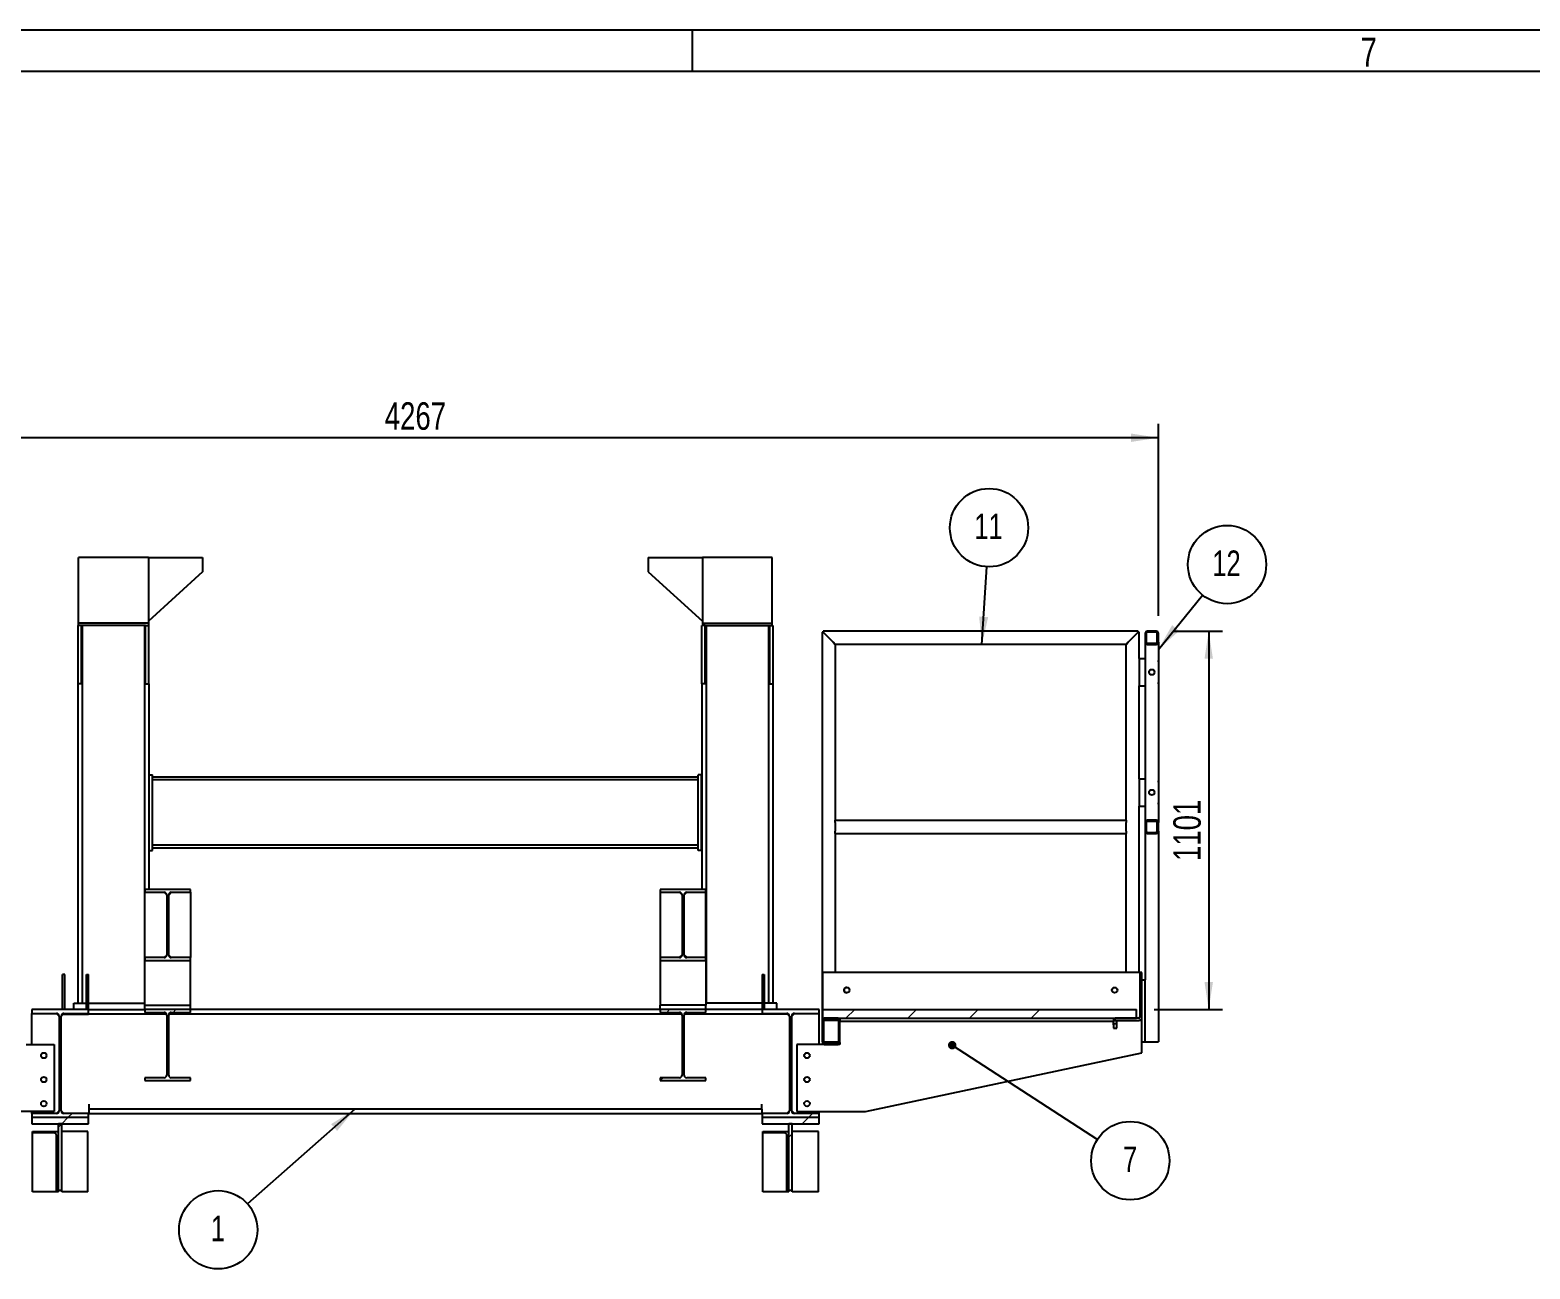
# Model space of a CAD drawing. Header units: millimetres. Extents: x 1293 to 41893, y 1011 to 26911.
# Drawn here: x 4184 to 9641, y 22406 to 26911 of the extents above; entities that cross this region are included whole.
import ezdxf

# ---------------------------------------------------------------- set-up
doc = ezdxf.new("R2010")
doc.units = ezdxf.units.MM
doc.header["$LTSCALE"] = 50
for name, color, linetype in [('CAPA_1', 7, 'Continuous'), ('CLIP_BAR', 5, 'Continuous'), ('PASILLOS', 2, 'Continuous')]:
    doc.layers.add(name, color=color, linetype=linetype)
doc.styles.add('SLDTEXTSTYLE0', font='TXT', dxfattribs={"width": 0.75})
doc.dimstyles.new('SLDDIMSTYLE3', dxfattribs={"dimtxt": 0.18, "dimasz": 30.769231, "dimexe": 0, "dimexo": 0.0625, "dimgap": 0, "dimtad": 0, "dimtih": 1, "dimtoh": 1, "dimdec": 0, "dimrnd": 1e-09, "dimzin": 0, "dimdsep": 46, "dimtxsty": 'Standard', "dimblk1": 'DOT', "dimblk2": 'DOT', "dimsah": 1, "dimcen": 0.09, "dimadec": 0, "dimazin": 0, "dimtfac": 30.769231, "dimtdec": 0, "dimtofl": 0, "dimtmove": 0, "dimatfit": 3, "dimldrblk": 'DOT', "dimfxl": 1, "dimfrac": 2, "dimtolj": 1, "dimtzin": 0, "dimarcsym": 0})
doc.dimstyles.new('SLDDIMSTYLE4', dxfattribs={"dimtxt": 0.18, "dimasz": 100, "dimexe": 0, "dimexo": 0.0625, "dimgap": 0, "dimtad": 0, "dimtih": 1, "dimtoh": 1, "dimdec": 0, "dimrnd": 1e-09, "dimzin": 0, "dimdsep": 46, "dimtxsty": 'Standard', "dimsah": 1, "dimcen": 0.09, "dimadec": 0, "dimazin": 0, "dimtfac": 100, "dimtdec": 0, "dimtofl": 0, "dimtmove": 0, "dimatfit": 3, "dimfxl": 1, "dimfrac": 2, "dimtolj": 1, "dimtzin": 0, "dimarcsym": 0})
doc.dimstyles.new('SLDDIMSTYLE5', dxfattribs={"dimtxt": 100, "dimasz": 100, "dimexe": 0, "dimexo": 0.0625, "dimgap": 25, "dimtad": 2, "dimdec": 0, "dimlfac": 0.8, "dimrnd": 1e-09, "dimzin": 12, "dimdsep": 46, "dimtxsty": 'SLDTEXTSTYLE0', "dimsah": 1, "dimcen": 0.09, "dimadec": 0, "dimazin": 3, "dimtfac": 1, "dimtdec": 0, "dimtofl": 0, "dimtmove": 0, "dimatfit": 3, "dimfxl": 1, "dimfrac": 2, "dimtolj": 1, "dimtzin": 12, "dimarcsym": 0})

# ---------------------------------------------------------------- blocks, each defined once
blk = doc.blocks.new('_D_18')
at = {"layer": 'CAPA_1', "transparency": 16777216}
for p, q in [((2955.6, 24780.5), (2955.6, 25478.2)), ((8289.2, 24780.5), (8289.2, 25478.2)), ((8289.2, 25428.2), (2955.6, 25428.2))]:
    blk.add_line(p, q, dxfattribs=at)
for points in [[(2955.6, 25428.2), (3055.6, 25412.9), (3055.6, 25443.6)], [(8289.2, 25428.2), (8189.2, 25443.6), (8189.2, 25412.9)]]:
    blk.add_solid(points, dxfattribs=at)
at = {"layer": 'CAPA_1', "transparency": 16777216, "insert": (5474.6, 25557.2), "char_height": 100, "attachment_point": 1, "style": 'SLDTEXTSTYLE0'}
blk.add_mtext('4267', dxfattribs=at)
blk = doc.blocks.new('_D_20')
at = {"layer": 'CAPA_1', "transparency": 16777216}
for p, q in [((8345.1, 24724.6), (8522.4, 24724.6)), ((8472.4, 24724.6), (8472.4, 23348.9)), ((8273.6, 23348.9), (8522.4, 23348.9))]:
    blk.add_line(p, q, dxfattribs=at)
for points in [[(8472.4, 24724.6), (8457.1, 24624.6), (8487.8, 24624.6)], [(8472.4, 23348.9), (8487.8, 23448.9), (8457.1, 23448.9)]]:
    blk.add_solid(points, dxfattribs=at)
at = {"layer": 'CAPA_1', "transparency": 16777216, "insert": (8343.5, 23889), "char_height": 100, "attachment_point": 1, "rotation": 90, "style": 'SLDTEXTSTYLE0'}
blk.add_mtext('1101', dxfattribs=at)
blk = doc.blocks.new('SW_NOTE_0_122')
at = {"layer": 'CAPA_1', "color": 0}
blk.add_circle((119.5, -77.5), 142.4, dxfattribs=at)
at = {"layer": 'CAPA_1', "color": 0, "insert": (118.6, -26.2), "char_height": 92.6, "attachment_point": 2, "style": 'SLDTEXTSTYLE0'}
blk.add_mtext('7', dxfattribs=at)
blk = doc.blocks.new('_Dot')
at = {"color": 0, "linetype": 'ByBlock', "lineweight": -2}
blk.add_line((-0.5, 0), (-1, 0), dxfattribs=at)
at = {"color": 0, "linetype": 'ByBlock', "const_width": 0.5}
blk.add_lwpolyline([(-0.25, 0, 1), (0.25, 0, 1)], format="xyb", close=True, dxfattribs=at)
blk = doc.blocks.new('SW_NOTE_0_123')
at = {"layer": 'CAPA_1', "color": 0}
blk.add_circle((8.6, 142.2), 142.4, dxfattribs=at)
at = {"layer": 'CAPA_1', "color": 0, "insert": (6.7, 193.4), "char_height": 92.6, "attachment_point": 2, "style": 'SLDTEXTSTYLE0'}
blk.add_mtext('11', dxfattribs=at)
blk = doc.blocks.new('SW_NOTE_0_124')
at = {"layer": 'CAPA_1', "color": 0}
blk.add_circle((89.7, 110.7), 142.4, dxfattribs=at)
at = {"layer": 'CAPA_1', "color": 0, "insert": (87.8, 161.9), "char_height": 92.6, "attachment_point": 2, "style": 'SLDTEXTSTYLE0'}
blk.add_mtext('12', dxfattribs=at)
blk = doc.blocks.new('SW_NOTE_0_125')
at = {"layer": 'CAPA_1', "color": 0}
blk.add_circle((-106.8, -94.2), 142.4, dxfattribs=at)
at = {"layer": 'CAPA_1', "color": 0, "insert": (-107.8, -43), "char_height": 92.6, "attachment_point": 2, "style": 'SLDTEXTSTYLE0'}
blk.add_mtext('1', dxfattribs=at)

msp = doc.modelspace()

# ---------------------------------------------------------------- hatches: boundary and pattern name
at = {"layer": 'CAPA_1', "linetype": 'Continuous', "lineweight": 18}
h = msp.add_hatch(dxfattribs=at)
h.set_pattern_fill('ANSI32', color=256, scale=50, style=0)
edge = h.paths.add_edge_path(flags=0)
edge.add_line((8281.556366, 24724.6195179), (8249.171366, 24724.6195179))
edge.add_arc((8249.171366, 24716.9995179), 7.62, 90, 180)
edge.add_line((8241.551366, 24716.9995179), (8241.551366, 24684.6145179))
edge.add_arc((8249.171366, 24684.6145179), 7.62, 180, 270)
edge.add_line((8249.171366, 24676.9945179), (8281.556366, 24676.9945179))
edge.add_arc((8281.556366, 24684.6145179), 7.62, 270, 360)
edge.add_line((8289.176366, 24684.6145179), (8289.176366, 24716.9995179))
edge.add_arc((8281.556366, 24716.9995179), 7.62, 0, 90)
edge = h.paths.add_edge_path(flags=0)
edge.add_arc((8249.171366, 24684.6145179), 3.81, 180, 270, ccw=False)
edge.add_line((8245.361366, 24684.6145179), (8245.361366, 24716.9995179))
edge.add_arc((8249.171366, 24716.9995179), 3.81, 90, 180, ccw=False)
edge.add_line((8249.171366, 24720.8095179), (8281.556366, 24720.8095179))
edge.add_arc((8281.556366, 24716.9995179), 3.81, 0, 90, ccw=False)
edge.add_line((8285.366366, 24716.9995179), (8285.366366, 24684.6145179))
edge.add_arc((8281.556366, 24684.6145179), 3.81, 270, 360, ccw=False)
edge.add_line((8281.556366, 24680.8045179), (8249.171366, 24680.8045179))
h = msp.add_hatch(dxfattribs=at)
h.set_pattern_fill('ANSI32', color=256, scale=50, style=0)
edge = h.paths.add_edge_path(flags=0)
edge.add_arc((8249.171366, 23997.1145179), 7.62, 180, 270)
edge.add_line((8249.171366, 23989.4945179), (8281.556366, 23989.4945179))
edge.add_arc((8281.556366, 23997.1145179), 7.62, 270, 360)
edge.add_line((8289.176366, 23997.1145179), (8289.176366, 24029.4995179))
edge.add_arc((8281.556366, 24029.4995179), 7.62, 0, 90)
edge.add_line((8281.556366, 24037.1195179), (8249.171366, 24037.1195179))
edge.add_arc((8249.171366, 24029.4995179), 7.62, 90, 180)
edge.add_line((8241.551366, 24029.4995179), (8241.551366, 23997.1145179))
edge = h.paths.add_edge_path(flags=0)
edge.add_line((8249.171366, 24033.3095179), (8281.556366, 24033.3095179))
edge.add_arc((8281.556366, 24029.4995179), 3.81, 0, 90, ccw=False)
edge.add_line((8285.366366, 24029.4995179), (8285.366366, 23997.1145179))
edge.add_arc((8281.556366, 23997.1145179), 3.81, 270, 360, ccw=False)
edge.add_line((8281.556366, 23993.3045179), (8249.171366, 23993.3045179))
edge.add_arc((8249.171366, 23997.1145179), 3.81, 180, 270, ccw=False)
edge.add_line((8245.361366, 23997.1145179), (8245.361366, 24029.4995179))
edge.add_arc((8249.171366, 24029.4995179), 3.81, 90, 180, ccw=False)
h = msp.add_hatch(dxfattribs=at)
h.set_pattern_fill('ANSI32', color=256, scale=50, angle=3e-322, style=0)
h.paths.add_polyline_path([(4389.207616, 23475.9020179), (4389.207616, 23348.9020179), (4397.145116, 23348.9020179), (4397.145116, 23475.9020179)], flags=0)
h = msp.add_hatch(dxfattribs=at)
h.set_pattern_fill('ANSI32', color=256, scale=50, angle=3e-322, style=0)
h.paths.add_polyline_path([(6855.572616, 23348.9020179), (6855.572616, 23475.9020179), (6847.635116, 23475.9020179), (6847.635116, 23348.9020179)], flags=0)
h = msp.add_hatch(dxfattribs=at)
h.set_pattern_fill('ANSI32', color=256, scale=50, style=0)
edge = h.paths.add_edge_path(flags=0)
edge.add_line((8131.8498035, 23309.2445179), (8217.738866, 23309.2445179))
edge.add_arc((8217.738866, 23321.1507679), 11.90625, 270, 360)
edge.add_line((8229.645116, 23321.1507679), (8229.645116, 23483.8695179))
edge.add_line((8229.645116, 23483.8695179), (8221.707616, 23483.8695179))
edge.add_line((8221.707616, 23483.8695179), (8221.707616, 23321.1507679))
edge.add_arc((8217.738866, 23321.1507679), 3.96875, 270, 360, ccw=False)
edge.add_line((8217.738866, 23317.1820179), (8131.8498035, 23317.1820179))
edge.add_arc((8131.8498035, 23316.1898304), 0.9921875, 90, 180)
edge.add_line((8130.857616, 23316.1898304), (8130.857616, 23310.2367054))
edge.add_arc((8131.8498035, 23310.2367054), 0.9921875, 180, 270)
h = msp.add_hatch(dxfattribs=at)
h.set_pattern_fill('ANSI32', color=256, scale=50, angle=3e-322, style=0)
edge = h.paths.add_edge_path(flags=0)
edge.add_line((4190.135116, 22971.0770179), (4190.135116, 22957.1070179))
edge.add_line((4190.135116, 22957.1070179), (4397.145116, 22957.1070179))
edge.add_line((4397.145116, 22957.1070179), (4397.145116, 22971.0770179))
edge.add_line((4397.145116, 22971.0770179), (4307.292616, 22971.0770179))
edge.add_arc((4307.292616, 22980.6020179), 9.525, 180, 270, ccw=False)
edge.add_line((4297.767616, 22980.6020179), (4297.767616, 23325.4070179))
edge.add_arc((4307.292616, 23325.4070179), 9.525, 90, 180, ccw=False)
edge.add_line((4307.292616, 23334.9320179), (4397.145116, 23334.9320179))
edge.add_line((4397.145116, 23334.9320179), (4397.145116, 23348.9020179))
edge.add_line((4397.145116, 23348.9020179), (4190.135116, 23348.9020179))
edge.add_line((4190.135116, 23348.9020179), (4190.135116, 23334.9320179))
edge.add_line((4190.135116, 23334.9320179), (4279.987616, 23334.9320179))
edge.add_arc((4279.987616, 23325.4070179), 9.525, 0, 90, ccw=False)
edge.add_line((4289.512616, 23325.4070179), (4289.512616, 22980.6020179))
edge.add_arc((4279.987616, 22980.6020179), 9.525, 270, 360, ccw=False)
edge.add_line((4279.987616, 22971.0770179), (4190.135116, 22971.0770179))
h = msp.add_hatch(dxfattribs=at)
h.set_pattern_fill('ANSI32', color=256, scale=50, style=0)
edge = h.paths.add_edge_path(flags=0)
edge.add_line((4601.546366, 23100.9345179), (4601.546366, 23090.4570179))
edge.add_line((4601.546366, 23090.4570179), (4768.233866, 23090.4570179))
edge.add_line((4768.233866, 23090.4570179), (4768.233866, 23100.9345179))
edge.add_line((4768.233866, 23100.9345179), (4698.066366, 23100.9345179))
edge.add_arc((4698.066366, 23110.4595179), 9.525, 180, 270, ccw=False)
edge.add_line((4688.541366, 23110.4595179), (4688.541366, 23328.8995179))
edge.add_arc((4698.066366, 23328.8995179), 9.525, 90, 180, ccw=False)
edge.add_line((4698.066366, 23338.4245179), (4768.233866, 23338.4245179))
edge.add_line((4768.233866, 23338.4245179), (4768.233866, 23348.9020179))
edge.add_line((4768.233866, 23348.9020179), (4601.546366, 23348.9020179))
edge.add_line((4601.546366, 23348.9020179), (4601.546366, 23338.4245179))
edge.add_line((4601.546366, 23338.4245179), (4671.713866, 23338.4245179))
edge.add_arc((4671.713866, 23328.8995179), 9.525, 0, 90, ccw=False)
edge.add_line((4681.238866, 23328.8995179), (4681.238866, 23110.4595179))
edge.add_arc((4671.713866, 23110.4595179), 9.525, 270, 360, ccw=False)
edge.add_line((4671.713866, 23100.9345179), (4601.546366, 23100.9345179))
h = msp.add_hatch(dxfattribs=at)
h.set_pattern_fill('ANSI32', color=256, scale=50, style=0)
edge = h.paths.add_edge_path(flags=0)
edge.add_line((6476.546366, 23100.9345179), (6476.546366, 23090.4570179))
edge.add_line((6476.546366, 23090.4570179), (6643.233866, 23090.4570179))
edge.add_line((6643.233866, 23090.4570179), (6643.233866, 23100.9345179))
edge.add_line((6643.233866, 23100.9345179), (6573.066366, 23100.9345179))
edge.add_arc((6573.066366, 23110.4595179), 9.525, 180, 270, ccw=False)
edge.add_line((6563.541366, 23110.4595179), (6563.541366, 23328.8995179))
edge.add_arc((6573.066366, 23328.8995179), 9.525, 90, 180, ccw=False)
edge.add_line((6573.066366, 23338.4245179), (6643.233866, 23338.4245179))
edge.add_line((6643.233866, 23338.4245179), (6643.233866, 23348.9020179))
edge.add_line((6643.233866, 23348.9020179), (6476.546366, 23348.9020179))
edge.add_line((6476.546366, 23348.9020179), (6476.546366, 23338.4245179))
edge.add_line((6476.546366, 23338.4245179), (6546.713866, 23338.4245179))
edge.add_arc((6546.713866, 23328.8995179), 9.525, 0, 90, ccw=False)
edge.add_line((6556.238866, 23328.8995179), (6556.238866, 23110.4595179))
edge.add_arc((6546.713866, 23110.4595179), 9.525, 270, 360, ccw=False)
edge.add_line((6546.713866, 23100.9345179), (6476.546366, 23100.9345179))
h = msp.add_hatch(dxfattribs=at)
h.set_pattern_fill('ANSI32', color=256, scale=50, angle=3e-322, style=0)
edge = h.paths.add_edge_path(flags=0)
edge.add_line((6847.635116, 22971.0770179), (6847.635116, 22957.1070179))
edge.add_line((6847.635116, 22957.1070179), (7054.645116, 22957.1070179))
edge.add_line((7054.645116, 22957.1070179), (7054.645116, 22971.0770179))
edge.add_line((7054.645116, 22971.0770179), (6964.792616, 22971.0770179))
edge.add_arc((6964.792616, 22980.6020179), 9.525, 180, 270, ccw=False)
edge.add_line((6955.267616, 22980.6020179), (6955.267616, 23325.4070179))
edge.add_arc((6964.792616, 23325.4070179), 9.525, 90, 180, ccw=False)
edge.add_line((6964.792616, 23334.9320179), (7054.645116, 23334.9320179))
edge.add_line((7054.645116, 23334.9320179), (7054.645116, 23348.9020179))
edge.add_line((7054.645116, 23348.9020179), (6847.635116, 23348.9020179))
edge.add_line((6847.635116, 23348.9020179), (6847.635116, 23334.9320179))
edge.add_line((6847.635116, 23334.9320179), (6937.487616, 23334.9320179))
edge.add_arc((6937.487616, 23325.4070179), 9.525, 0, 90, ccw=False)
edge.add_line((6947.012616, 23325.4070179), (6947.012616, 22980.6020179))
edge.add_arc((6937.487616, 22980.6020179), 9.525, 270, 360, ccw=False)
edge.add_line((6937.487616, 22971.0770179), (6847.635116, 22971.0770179))
h = msp.add_hatch(dxfattribs=at)
h.set_pattern_fill('ANSI32', color=256, scale=50, angle=3e-322, style=0)
edge = h.paths.add_edge_path(flags=0)
edge.add_arc((7123.025116, 23229.5520179), 7.62, 270, 360)
edge.add_line((7130.645116, 23229.5520179), (7130.645116, 23309.5620179))
edge.add_arc((7123.025116, 23309.5620179), 7.62, 0, 90)
edge.add_line((7123.025116, 23317.1820179), (7074.765116, 23317.1820179))
edge.add_arc((7074.765116, 23309.5620179), 7.62, 90, 180)
edge.add_line((7067.145116, 23309.5620179), (7067.145116, 23229.5520179))
edge.add_arc((7074.765116, 23229.5520179), 7.62, 180, 270)
edge.add_line((7074.765116, 23221.9320179), (7123.025116, 23221.9320179))
edge = h.paths.add_edge_path(flags=0)
edge.add_line((7070.955116, 23229.5520179), (7070.955116, 23309.5620179))
edge.add_arc((7074.765116, 23309.5620179), 3.81, 90.0000000002, 180, ccw=False)
edge.add_line((7074.765116, 23313.3720179), (7123.025116, 23313.3720179))
edge.add_arc((7123.025116, 23309.5620179), 3.81, 0, 90, ccw=False)
edge.add_line((7126.835116, 23309.5620179), (7126.835116, 23229.5520179))
edge.add_arc((7123.025116, 23229.5520179), 3.81, 270, 360, ccw=False)
edge.add_line((7123.025116, 23225.7420179), (7074.765116, 23225.7420179))
edge.add_arc((7074.765116, 23229.5520179), 3.81, 180, 270, ccw=False)
h = msp.add_hatch(dxfattribs=at)
h.set_pattern_fill('ANSI34', color=256, scale=50, style=0)
h.paths.add_polyline_path([(8210.145116, 23348.9320179), (7067.145116, 23348.9320179), (7067.145116, 23317.1820179), (8210.145116, 23317.1820179)], flags=0)
h = msp.add_hatch(dxfattribs=at)
h.set_pattern_fill('ANSI32', color=256, scale=50, angle=3e-322, style=0)
h.paths.add_polyline_path([(4397.145116, 22957.1020179), (4190.135116, 22957.1020179), (4190.135116, 22933.2895179), (4397.145116, 22933.2895179)], flags=0)
h = msp.add_hatch(dxfattribs=at)
h.set_pattern_fill('ANSI32', color=256, scale=50, angle=3e-322, style=0)
h.paths.add_polyline_path([(4287.686991, 22691.6870179), (4299.593241, 22691.6870179), (4299.593241, 22933.2895179), (4287.686991, 22933.2895179)], flags=0)
h = msp.add_hatch(dxfattribs=at)
h.set_pattern_fill('ANSI32', color=256, scale=50, angle=3e-322, style=0)
h.paths.add_polyline_path([(7054.645116, 22957.1020179), (6847.635116, 22957.1020179), (6847.635116, 22933.2895179), (7054.645116, 22933.2895179)], flags=0)
h = msp.add_hatch(dxfattribs=at)
h.set_pattern_fill('ANSI32', color=256, scale=50, angle=3e-322, style=0)
h.paths.add_polyline_path([(6945.186991, 22691.6870179), (6957.093241, 22691.6870179), (6957.093241, 22933.2895179), (6945.186991, 22933.2895179)], flags=0)

# ---------------------------------------------------------------- linework, layer by layer
at = {"color": 7, "linetype": 'Continuous', "lineweight": 25}
for p, q in [((4360.072616, 24753.3740467), (4360.072616, 24992.9678135)), ((4614.707616, 24992.9678135), (4360.072616, 24992.9678135)), ((4614.707616, 24992.9678135), (4811.7651164, 24992.9678135)), ((4614.707616, 24992.9678135), (4614.707616, 24753.3740467)), ((4811.7651164, 24940.8090467), (4614.707616, 24761.2490467)), ((4811.7651164, 24992.9678135), (4811.7651164, 24940.8090467)), ((6433.0151157, 24992.9678135), (6433.0151157, 24940.8090467)), ((6433.0151157, 24992.9678135), (6630.072616, 24992.9678135)), ((6433.0151157, 24940.8090467), (6630.072616, 24761.2490467)), ((6630.072616, 24992.9678135), (6630.072616, 24753.3740467)), ((6884.707616, 24992.9678135), (6630.072616, 24992.9678135)), ((6884.707616, 24753.3740467), (6884.707616, 24992.9678135)), ((4370.391366, 24745.4990467), (4358.485116, 24745.4990467)), ((4358.485116, 24745.4990467), (4358.485116, 24532.9990467)), ((4614.707616, 24753.3740467), (4360.072616, 24753.3740467)), ((4360.072616, 24745.4990467), (4360.072616, 24753.3740467)), ((4604.388866, 24745.4990467), (4370.391366, 24745.4990467)), ((4370.391366, 24745.4990467), (4370.391366, 24532.9990467)), ((4374.235116, 24745.4990467), (4374.235116, 23372.7145179)), ((4600.545116, 24745.4990467), (4600.545116, 23372.7145179)), ((4604.388866, 24745.4990467), (4616.295116, 24745.4990467)), ((4604.388866, 24532.9990467), (4604.388866, 24745.4990467)), ((4614.707616, 24753.3740467), (4614.707616, 24745.4990467)), ((4616.295116, 24532.9990467), (4616.295116, 24745.4990467)), ((6628.485116, 24532.9990467), (6628.485116, 24745.4990467)), ((6640.391366, 24745.4990467), (6628.485116, 24745.4990467)), ((6630.072616, 24753.3740467), (6884.707616, 24753.3740467)), ((6630.072616, 24753.3740467), (6630.072616, 24745.4990467)), ((6640.391366, 24745.4990467), (6874.388866, 24745.4990467)), ((6640.391366, 24532.9990467), (6640.391366, 24745.4990467)), ((6644.235116, 24745.4990467), (6644.235116, 23372.7145179)), ((6870.545116, 24745.4990467), (6870.545116, 23372.7145179)), ((6874.388866, 24745.4990467), (6874.388866, 24532.9990467)), ((6874.388866, 24745.4990467), (6886.295116, 24745.4990467)), ((6884.707616, 24745.4990467), (6884.707616, 24753.3740467)), ((6886.295116, 24745.4990467), (6886.295116, 24532.9990467)), ((4358.485116, 24532.9990467), (4358.485116, 23372.7145179)), ((4370.391366, 24532.9990467), (4358.485116, 24532.9990467)), ((4604.388866, 24532.9990467), (4616.295116, 24532.9990467)), ((4616.295116, 24532.9990467), (4616.295116, 23785.7520179)), ((6628.485116, 24532.9990467), (6628.485116, 23785.7520179)), ((6640.391366, 24532.9990467), (6628.485116, 24532.9990467)), ((6874.388866, 24532.9990467), (6886.295116, 24532.9990467)), ((6886.295116, 24532.9990467), (6886.295116, 23372.7145179)), ((4617.390116, 23927.7770179), (4617.390116, 24202.7770179)), ((4617.390116, 24202.7770179), (4629.296366, 24202.7770179)), ((4629.296366, 23927.7770179), (4629.296366, 24202.7770179)), ((6615.483866, 24194.4995179), (4629.296366, 24194.4995179)), ((6615.483866, 24184.0220179), (4629.296366, 24184.0220179)), ((6627.390116, 24202.7770179), (6615.483866, 24202.7770179)), ((6615.483866, 23927.7770179), (6615.483866, 24202.7770179)), ((6627.390116, 23927.7770179), (6627.390116, 24202.7770179)), ((4617.390116, 23927.7770179), (4629.296366, 23927.7770179)), ((6615.483866, 23946.5320179), (4629.296366, 23946.5320179)), ((6615.483866, 23936.0545179), (4629.296366, 23936.0545179)), ((6627.390116, 23927.7770179), (6615.483866, 23927.7770179)), ((4601.546366, 23785.7520179), (4601.546366, 23775.2745179)), ((4768.233866, 23785.7520179), (4601.546366, 23785.7520179)), ((4601.546366, 23775.2745179), (4671.713866, 23775.2745179)), ((4601.546366, 23537.7845179), (4601.546366, 23775.2745179)), ((4671.713866, 23775.2745179), (4681.238866, 23765.7495179)), ((4681.238866, 23765.7495179), (4681.238866, 23547.3095179)), ((4688.541366, 23765.7495179), (4698.066366, 23775.2745179)), ((4688.541366, 23547.3095179), (4688.541366, 23765.7495179)), ((4698.066366, 23775.2745179), (4768.233866, 23775.2745179)), ((4768.233866, 23775.2745179), (4768.233866, 23785.7520179)), ((4768.233866, 23775.2745179), (4768.233866, 23537.7845179)), ((6476.546366, 23785.7520179), (6476.546366, 23775.2745179)), ((6643.233866, 23785.7520179), (6476.546366, 23785.7520179)), ((6476.546366, 23775.2745179), (6546.713866, 23775.2745179)), ((6476.546366, 23775.2745179), (6476.546366, 23537.7845179)), ((6556.238866, 23765.7495179), (6546.713866, 23775.2745179)), ((6556.238866, 23765.7495179), (6556.238866, 23547.3095179)), ((6573.066366, 23775.2745179), (6563.541366, 23765.7495179)), ((6563.541366, 23547.3095179), (6563.541366, 23765.7495179)), ((6573.066366, 23775.2745179), (6643.233866, 23775.2745179)), ((6643.233866, 23775.2745179), (6643.233866, 23785.7520179)), ((6643.233866, 23537.7845179), (6643.233866, 23775.2745179)), ((4601.546366, 23537.7845179), (4601.546366, 23527.3070179)), ((4671.713866, 23537.7845179), (4601.546366, 23537.7845179)), ((4601.546366, 23364.7770179), (4601.546366, 23527.3070179)), ((4601.546366, 23527.3070179), (4768.233866, 23527.3070179)), ((4681.238866, 23547.3095179), (4671.713866, 23537.7845179)), ((4698.066366, 23537.7845179), (4688.541366, 23547.3095179)), ((4768.233866, 23537.7845179), (4698.066366, 23537.7845179)), ((4768.233866, 23527.3070179), (4768.233866, 23537.7845179)), ((4768.233866, 23364.7770179), (4768.233866, 23527.3070179)), ((6476.546366, 23537.7845179), (6476.546366, 23527.3070179)), ((6546.713866, 23537.7845179), (6476.546366, 23537.7845179)), ((6476.546366, 23527.3070179), (6643.233866, 23527.3070179)), ((6476.546366, 23527.3070179), (6476.546366, 23364.7770179)), ((6546.713866, 23537.7845179), (6556.238866, 23547.3095179)), ((6563.541366, 23547.3095179), (6573.066366, 23537.7845179)), ((6643.233866, 23537.7845179), (6573.066366, 23537.7845179)), ((6643.233866, 23527.3070179), (6643.233866, 23537.7845179)), ((6643.233866, 23527.3070179), (6643.233866, 23364.7770179)), ((4310.572616, 23475.9020179), (4302.635116, 23475.9020179)), ((4302.635116, 23348.9020179), (4302.635116, 23475.9020179)), ((4310.572616, 23348.9020179), (4310.572616, 23475.9020179)), ((4389.207616, 23475.9020179), (4397.145116, 23475.9020179)), ((4389.207616, 23348.9020179), (4389.207616, 23475.9020179)), ((4397.145116, 23348.9020179), (4397.145116, 23475.9020179)), ((6847.635116, 23475.9020179), (6847.635116, 23348.9020179)), ((6847.635116, 23475.9020179), (6855.572616, 23475.9020179)), ((6855.572616, 23475.9020179), (6855.572616, 23348.9020179)), ((4343.640116, 23348.9020179), (4343.640116, 23372.7145179)), ((4343.640116, 23372.7145179), (4389.207616, 23372.7145179)), ((4397.145116, 23372.7145179), (4601.546366, 23372.7145179)), ((4601.546366, 23348.9020179), (4601.546366, 23364.7770179)), ((4601.546366, 23364.7770179), (4768.233866, 23364.7770179)), ((4768.233866, 23348.9020179), (4768.233866, 23364.7770179)), ((6476.546366, 23348.9020179), (6476.546366, 23364.7770179)), ((6643.233866, 23364.7770179), (6476.546366, 23364.7770179)), ((6847.635116, 23372.7145179), (6643.233866, 23372.7145179)), ((6643.233866, 23348.9020179), (6643.233866, 23364.7770179)), ((6901.140116, 23372.7145179), (6855.572616, 23372.7145179)), ((6901.140116, 23348.9020179), (6901.140116, 23372.7145179)), ((4190.135116, 23348.9020179), (4190.135116, 23334.9320179)), ((4397.145116, 23348.9020179), (4190.135116, 23348.9020179)), ((4190.135116, 23334.9320179), (4279.987616, 23334.9320179)), ((4190.135116, 23221.9320179), (4190.135116, 23334.9320179)), ((4279.987616, 23334.9320179), (4289.512616, 23325.4070179)), ((4289.512616, 23325.4070179), (4289.512616, 22980.6020179)), ((4304.911366, 23332.5507679), (4297.767616, 23325.4070179)), ((4297.767616, 22980.6020179), (4297.767616, 23325.4070179)), ((4304.911366, 23332.5507679), (4397.145116, 23332.5507679)), ((4307.292616, 23334.9320179), (4397.145116, 23334.9320179)), ((4397.145116, 23348.9020179), (4389.207616, 23348.9020179)), ((4397.145116, 23348.9020179), (4601.546366, 23348.9020179)), ((4397.145116, 23334.9320179), (4397.145116, 23348.9020179)), ((4397.145116, 23332.5507679), (4397.145116, 23334.9320179)), ((4680.5112519, 23332.5507679), (4397.145116, 23332.5507679)), ((4601.546366, 23348.9020179), (4601.546366, 23338.4245179)), ((4768.233866, 23348.9020179), (4601.546366, 23348.9020179)), ((4601.546366, 23338.4245179), (4671.713866, 23338.4245179)), ((4681.238866, 23328.8995179), (4681.238866, 23110.4595179)), ((4688.541366, 23110.4595179), (4688.541366, 23328.8995179)), ((6555.5112519, 23332.5507679), (4689.2689801, 23332.5507679)), ((4698.066366, 23338.4245179), (4768.233866, 23338.4245179)), ((6476.546366, 23348.9020179), (4768.233866, 23348.9020179)), ((4768.233866, 23338.4245179), (4768.233866, 23348.9020179)), ((6476.546366, 23348.9020179), (6476.546366, 23338.4245179)), ((6643.233866, 23348.9020179), (6476.546366, 23348.9020179)), ((6476.546366, 23338.4245179), (6546.713866, 23338.4245179)), ((6556.238866, 23328.8995179), (6556.238866, 23110.4595179)), ((6563.541366, 23110.4595179), (6563.541366, 23328.8995179)), ((6847.635116, 23332.5507679), (6564.2689801, 23332.5507679)), ((6573.066366, 23338.4245179), (6643.233866, 23338.4245179)), ((6847.635116, 23348.9020179), (6643.233866, 23348.9020179)), ((6643.233866, 23338.4245179), (6643.233866, 23348.9020179)), ((6855.572616, 23348.9020179), (6847.635116, 23348.9020179)), ((6847.635116, 23348.9020179), (6847.635116, 23334.9320179)), ((7054.645116, 23348.9020179), (6847.635116, 23348.9020179)), ((6847.635116, 23334.9320179), (6847.635116, 23332.5507679)), ((6847.635116, 23334.9320179), (6937.487616, 23334.9320179)), ((6939.868866, 23332.5507679), (6847.635116, 23332.5507679)), ((6947.012616, 23325.4070179), (6939.868866, 23332.5507679)), ((6947.012616, 23325.4070179), (6947.012616, 22980.6020179)), ((6964.792616, 23334.9320179), (6955.267616, 23325.4070179)), ((6955.267616, 22980.6020179), (6955.267616, 23325.4070179)), ((6964.792616, 23334.9320179), (7054.645116, 23334.9320179)), ((7054.645116, 23334.9320179), (7054.645116, 23348.9020179)), ((7054.645116, 23221.9320179), (7054.645116, 23334.9320179)), ((4671.713866, 23100.9345179), (4601.546366, 23100.9345179)), ((4601.546366, 23100.9345179), (4601.546366, 23090.4570179)), ((4601.546366, 23090.4570179), (4768.233866, 23090.4570179)), ((4768.233866, 23100.9345179), (4698.066366, 23100.9345179)), ((4768.233866, 23090.4570179), (4768.233866, 23100.9345179)), ((6546.713866, 23100.9345179), (6476.546366, 23100.9345179)), ((6476.546366, 23100.9345179), (6476.546366, 23090.4570179)), ((6476.546366, 23090.4570179), (6643.233866, 23090.4570179)), ((6643.233866, 23100.9345179), (6573.066366, 23100.9345179)), ((6643.233866, 23090.4570179), (6643.233866, 23100.9345179)), ((4190.135116, 22971.0770179), (4190.135116, 22978.1820179)), ((4289.512616, 22980.6020179), (4279.987616, 22971.0770179)), ((4307.292616, 22971.0770179), (4297.767616, 22980.6020179)), ((4398.395116, 23005.2082679), (4398.395116, 22986.1582679)), ((4398.395116, 22986.1582679), (4398.395116, 22969.8070179)), ((6846.385116, 22986.1582679), (4398.395116, 22986.1582679)), ((6846.385116, 22986.1582679), (6846.385116, 23005.2082679)), ((6846.385116, 22986.1582679), (6846.385116, 22969.8070179)), ((6947.012616, 22980.6020179), (6937.487616, 22971.0770179)), ((6955.267616, 22980.6020179), (6964.792616, 22971.0770179)), ((7054.645116, 22971.0770179), (7054.645116, 22978.1820179)), ((4279.987616, 22971.0770179), (4190.135116, 22971.0770179)), ((4190.135116, 22971.0770179), (4190.135116, 22957.1070179)), ((4190.135116, 22957.1070179), (4397.145116, 22957.1070179)), ((4190.135116, 22957.1020179), (4190.135116, 22933.2895179)), ((4190.135116, 22957.1020179), (4397.145116, 22957.1020179)), ((4190.135116, 22933.2895179), (4397.145116, 22933.2895179)), ((4287.686991, 22691.6870179), (4287.686991, 22933.2895179)), ((4299.593241, 22933.2895179), (4287.686991, 22933.2895179)), ((4299.593241, 22691.6870179), (4299.593241, 22933.2895179)), ((4397.145116, 22971.0770179), (4307.292616, 22971.0770179)), ((4397.145116, 22957.1070179), (4397.145116, 22971.0770179)), ((4397.145116, 22969.8070179), (4398.395116, 22969.8070179)), ((4397.145116, 22933.2895179), (4397.145116, 22957.1020179)), ((6846.385116, 22969.8070179), (4398.395116, 22969.8070179)), ((6846.385116, 22969.8070179), (6847.635116, 22969.8070179)), ((6937.487616, 22971.0770179), (6847.635116, 22971.0770179)), ((6847.635116, 22971.0770179), (6847.635116, 22957.1070179)), ((6847.635116, 22957.1070179), (7054.645116, 22957.1070179)), ((6847.635116, 22957.1020179), (6847.635116, 22933.2895179)), ((6847.635116, 22957.1020179), (7054.645116, 22957.1020179)), ((6847.635116, 22933.2895179), (7054.645116, 22933.2895179)), ((6945.186991, 22691.6870179), (6945.186991, 22933.2895179)), ((6957.093241, 22933.2895179), (6945.186991, 22933.2895179)), ((6957.093241, 22691.6870179), (6957.093241, 22933.2895179)), ((7054.645116, 22971.0770179), (6964.792616, 22971.0770179)), ((7054.645116, 22957.1070179), (7054.645116, 22971.0770179)), ((7054.645116, 22933.2895179), (7054.645116, 22957.1020179)), ((4192.436991, 22902.7591988), (4192.436991, 22905.30895)), ((4192.436991, 22905.30895), (4287.686991, 22905.30895)), ((4192.436991, 22686.5259211), (4192.436991, 22902.7591988)), ((4269.827616, 22900.2094476), (4196.405741, 22900.2094476)), ((4279.749491, 22846.6646729), (4279.749491, 22893.8350697)), ((4394.843241, 22905.3090307), (4299.593241, 22905.3090307)), ((4394.843241, 22686.5259211), (4394.843241, 22905.3090307)), ((6849.936991, 22902.7591988), (6849.936991, 22905.30895)), ((6849.936991, 22905.30895), (6945.186991, 22905.30895)), ((6849.936991, 22686.5259211), (6849.936991, 22902.7591988)), ((6927.327616, 22900.2094476), (6853.905741, 22900.2094476)), ((6937.249491, 22846.6646729), (6937.249491, 22893.8350697)), ((7052.343241, 22905.3090307), (6957.093241, 22905.3090307)), ((7052.343241, 22686.5259211), (7052.343241, 22905.3090307)), ((4279.749491, 22686.5259211), (4279.749491, 22846.6646729)), ((4287.686991, 22844.1149217), (4283.718241, 22844.1149217)), ((6937.249491, 22686.5259211), (6937.249491, 22846.6646729)), ((6945.186991, 22844.1149217), (6941.218241, 22844.1149217)), ((4196.405741, 22686.5259211), (4192.436991, 22686.5259211)), ((4269.827616, 22686.5259211), (4196.405741, 22686.5259211)), ((4279.749491, 22686.5259211), (4269.827616, 22686.5259211)), ((4283.718241, 22686.5259211), (4279.749491, 22686.5259211)), ((4287.686991, 22686.5259211), (4283.718241, 22686.5259211)), ((4287.686991, 22686.5259211), (4287.686991, 22691.6870179)), ((4287.686991, 22691.6870179), (4299.593241, 22691.6870179)), ((4299.593241, 22686.5259211), (4299.593241, 22691.6870179)), ((4394.843241, 22686.5259211), (4299.593241, 22686.5259211)), ((6853.905741, 22686.5259211), (6849.936991, 22686.5259211)), ((6927.327616, 22686.5259211), (6853.905741, 22686.5259211)), ((6937.249491, 22686.5259211), (6927.327616, 22686.5259211)), ((6941.218241, 22686.5259211), (6937.249491, 22686.5259211)), ((6945.186991, 22686.5259211), (6941.218241, 22686.5259211)), ((6945.186991, 22686.5259211), (6945.186991, 22691.6870179)), ((6945.186991, 22691.6870179), (6957.093241, 22691.6870179)), ((6957.093241, 22686.5259211), (6957.093241, 22691.6870179)), ((7052.343241, 22686.5259211), (6957.093241, 22686.5259211))]:
    msp.add_line(p, q, dxfattribs=at)
at = {"color": 7, "linetype": 'Continuous', "lineweight": 25, "flags": 128}
for points in [[(4196.405741, 22900.2094476), (4195.6314763, 22900.2584404), (4194.8869662, 22900.4035359), (4194.2008217, 22900.6391582), (4193.599411, 22900.9562524), (4193.105846, 22901.3426329), (4192.7390941, 22901.7834512), (4192.5132494, 22902.261767), (4192.436991, 22902.7591988)], [(4279.749491, 22893.8350697), (4279.558845, 22895.0786491), (4278.9942333, 22896.2744385), (4278.0773536, 22897.3764843), (4276.8434411, 22898.3424355), (4275.3399144, 22899.1351712), (4273.6245532, 22899.724227), (4271.7632778, 22900.0869657), (4269.827616, 22900.2094476)], [(6853.905741, 22900.2094476), (6853.1314763, 22900.2584404), (6852.3869662, 22900.4035359), (6851.7008217, 22900.6391582), (6851.099411, 22900.9562524), (6850.605846, 22901.3426329), (6850.2390941, 22901.7834512), (6850.0132494, 22902.261767), (6849.936991, 22902.7591988)], [(6937.249491, 22893.8350697), (6937.058845, 22895.0786491), (6936.4942333, 22896.2744385), (6935.5773536, 22897.3764843), (6934.3434411, 22898.3424355), (6932.8399144, 22899.1351712), (6931.1245532, 22899.724227), (6929.2632778, 22900.0869657), (6927.327616, 22900.2094476)], [(4283.718241, 22844.1149217), (4282.9439763, 22844.1639144), (4282.1994662, 22844.3090099), (4281.5133217, 22844.5446322), (4280.911911, 22844.8617265), (4280.418346, 22845.248107), (4280.0515941, 22845.6889253), (4279.8257494, 22846.1672411), (4279.749491, 22846.6646729)], [(6941.218241, 22844.1149217), (6940.4439763, 22844.1639144), (6939.6994662, 22844.3090099), (6939.0133217, 22844.5446322), (6938.411911, 22844.8617265), (6937.918346, 22845.248107), (6937.5515941, 22845.6889253), (6937.3257494, 22846.1672411), (6937.249491, 22846.6646729)]]:
    msp.add_lwpolyline(points, dxfattribs=at)
at = {"color": 7, "linetype": 'Continuous', "lineweight": 25}
for centre, start, end in [((4671.713866, 23765.7495179), 0, 90), ((4698.066366, 23765.7495179), 90, 180), ((6546.713866, 23765.7495179), 0, 90), ((6573.066366, 23765.7495179), 90, 180), ((4671.713866, 23547.3095179), 270, 0), ((4698.066366, 23547.3095179), 180, 270), ((6546.713866, 23547.3095179), 270, 0), ((6573.066366, 23547.3095179), 180, 270), ((4279.987616, 23325.4070179), 0, 90), ((4307.292616, 23325.4070179), 90, 180), ((4671.713866, 23328.8995179), 0, 90), ((4698.066366, 23328.8995179), 90, 180), ((6546.713866, 23328.8995179), 0, 90), ((6573.066366, 23328.8995179), 90, 180), ((6937.487616, 23325.4070179), 0, 90), ((6964.792616, 23325.4070179), 90, 180), ((4671.713866, 23110.4595179), 270, 0), ((4698.066366, 23110.4595179), 180, 270), ((6546.713866, 23110.4595179), 270, 0), ((6573.066366, 23110.4595179), 180, 270), ((4279.987616, 22980.6020179), 270, 0), ((4307.292616, 22980.6020179), 180, 270), ((6937.487616, 22980.6020179), 270, 0), ((6964.792616, 22980.6020179), 180, 270)]:
    msp.add_arc(centre, 9.525, start, end, dxfattribs=at)
at = {"layer": 'CAPA_1'}
for p, q in [((41892.9505051, 26910.8173311), (1292.9505051, 26910.8173311)), ((6592.9505051, 26910.8173311), (6592.9505051, 26760.8173311)), ((1442.9505051, 26760.8173311), (41742.9505051, 26760.8173311))]:
    msp.add_line(p, q, dxfattribs=at)
at = {"layer": 'CLIP_BAR', "linetype": 'Continuous', "lineweight": 25}
for p, q in [((8219.738866, 24625.8070179), (8219.738866, 24525.8070179)), ((8219.738866, 24625.8070179), (8235.613866, 24625.8070179)), ((8235.613866, 24625.8070179), (8241.551366, 24625.8070179)), ((8290.176366, 24613.3070179), (8290.176366, 24538.3070179)), ((8219.738866, 24525.8070179), (8235.613866, 24525.8070179)), ((8235.613866, 24525.8070179), (8241.551366, 24525.8070179)), ((8219.738866, 24188.3070179), (8219.738866, 24088.3070179)), ((8219.738866, 24188.3070179), (8235.613866, 24188.3070179)), ((8235.613866, 24188.3070179), (8241.551366, 24188.3070179)), ((8290.176366, 24175.8070179), (8290.176366, 24100.8070179)), ((8219.738866, 24088.3070179), (8235.613866, 24088.3070179)), ((8235.613866, 24088.3070179), (8241.551366, 24088.3070179))]:
    msp.add_line(p, q, dxfattribs=at)
for centre, start, end in [((8277.676366, 24613.3070179), 0, 23.0739180656), ((8277.676366, 24538.3070179), 336.9260819344, 0), ((8277.676366, 24175.8070179), 0, 23.0739180656), ((8277.676366, 24100.8070179), 336.9260819344, 0)]:
    msp.add_arc(centre, 12.5, start, end, dxfattribs=at)
at = {"layer": 'PASILLOS', "linetype": 'Continuous', "lineweight": 25}
for p, q in [((7069.961366, 24724.6195179), (7069.961366, 24720.8095179)), ((8215.928866, 24724.6195179), (7069.961366, 24724.6195179)), ((8215.928866, 24720.8095179), (8215.928866, 24724.6195179)), ((8281.556366, 24724.6195179), (8249.171366, 24724.6195179)), ((7066.151366, 24720.8095179), (7066.151366, 23457.0570179)), ((7069.961366, 24720.8095179), (7066.151366, 24720.8095179)), ((7069.961366, 24720.8095179), (7073.771366, 24716.9995179)), ((7073.771366, 24716.9995179), (7069.961366, 24720.8095179)), ((7073.771366, 24716.9995179), (7106.156366, 24684.6145179)), ((7106.156366, 24684.6145179), (7113.776366, 24676.9945179)), ((7113.776366, 24676.9945179), (7106.156366, 24684.6145179)), ((7113.776366, 24676.9945179), (7113.776366, 24037.1195179)), ((8172.113866, 24676.9945179), (7113.776366, 24676.9945179)), ((8172.113866, 24676.9945179), (8179.733866, 24684.6145179)), ((8179.733866, 24684.6145179), (8172.113866, 24676.9945179)), ((8172.113866, 24037.1195179), (8172.113866, 24676.9945179)), ((8179.733866, 24684.6145179), (8212.118866, 24716.9995179)), ((8212.118866, 24716.9995179), (8215.928866, 24720.8095179)), ((8215.928866, 24720.8095179), (8212.118866, 24716.9995179)), ((8219.738866, 24720.8095179), (8215.928866, 24720.8095179)), ((8219.738866, 24625.8070179), (8219.738866, 24720.8095179)), ((8241.551366, 24716.9995179), (8241.551366, 24684.6145179)), ((8241.551366, 24684.6145179), (8241.551366, 24029.4995179)), ((8245.361366, 24716.9995179), (8245.361366, 24684.6145179)), ((8281.556366, 24720.8095179), (8249.171366, 24720.8095179)), ((8249.171366, 24680.8045179), (8281.556366, 24680.8045179)), ((8249.171366, 24676.9945179), (8281.556366, 24676.9945179)), ((8285.366366, 24684.6145179), (8285.366366, 24716.9995179)), ((8289.176366, 24684.6145179), (8289.176366, 24716.9995179)), ((8289.176366, 24684.6145179), (8289.176366, 24029.4995179)), ((8219.738866, 24188.3070179), (8219.738866, 24525.8070179)), ((8219.738866, 23483.8695179), (8219.738866, 24088.3070179)), ((7113.776366, 24029.4995179), (7113.776366, 24037.1195179)), ((7113.776366, 24037.1195179), (8172.113866, 24037.1195179)), ((7113.776366, 24029.4995179), (7113.776366, 23997.1145179)), ((8172.113866, 24037.1195179), (8172.113866, 24029.4995179)), ((8172.113866, 23997.1145179), (8172.113866, 24029.4995179)), ((8241.551366, 24029.4995179), (8241.551366, 23997.1145179)), ((8245.361366, 24029.4995179), (8245.361366, 23997.1145179)), ((8281.556366, 24037.1195179), (8249.171366, 24037.1195179)), ((8281.556366, 24033.3095179), (8249.171366, 24033.3095179)), ((8285.366366, 23997.1145179), (8285.366366, 24029.4995179)), ((8289.176366, 23997.1145179), (8289.176366, 24029.4995179)), ((7113.776366, 23989.4945179), (7113.776366, 23997.1145179)), ((7113.776366, 23989.4945179), (8172.113866, 23989.4945179)), ((7113.776366, 23989.4945179), (7113.776366, 23483.8695179)), ((8172.113866, 23997.1145179), (8172.113866, 23989.4945179)), ((8172.113866, 23483.8695179), (8172.113866, 23989.4945179)), ((8241.551366, 23997.1145179), (8241.551366, 23457.0570179)), ((8249.171366, 23993.3045179), (8281.556366, 23993.3045179)), ((8249.171366, 23989.4945179), (8281.556366, 23989.4945179)), ((8289.176366, 23997.1145179), (8289.176366, 23232.0570179)), ((8221.707616, 23483.8695179), (7067.145116, 23483.8695179)), ((7067.145116, 23483.8695179), (7067.145116, 23348.9320179)), ((8221.707616, 23483.8695179), (8221.707616, 23321.1507679)), ((8229.645116, 23483.8695179), (8221.707616, 23483.8695179)), ((8229.645116, 23321.1507679), (8229.645116, 23483.8695179)), ((7067.145116, 23457.0570179), (7066.151366, 23457.0570179)), ((7066.151366, 23457.0570179), (7066.151366, 23232.0570179)), ((8229.645116, 23457.0570179), (8241.551366, 23457.0570179)), ((8241.551366, 23232.0570179), (8241.551366, 23457.0570179)), ((7067.145116, 23348.9320179), (7067.145116, 23317.1820179)), ((7067.145116, 23348.9320179), (8210.145116, 23348.9320179)), ((7067.145116, 23317.1820179), (8210.145116, 23317.1820179)), ((7067.145116, 23317.1820179), (7067.145116, 23316.1898304)), ((7067.145116, 23316.1898304), (7067.145116, 23310.2367054)), ((7067.145116, 23309.5620179), (7067.145116, 23229.5520179)), ((7070.955116, 23309.5620179), (7070.955116, 23229.5520179)), ((7126.835116, 23309.2445179), (7070.955116, 23309.2445179)), ((7123.025116, 23317.1820179), (7074.765116, 23317.1820179)), ((7123.025116, 23313.3720179), (7074.765116, 23313.3720179)), ((7126.835116, 23229.5520179), (7126.835116, 23309.5620179)), ((7130.645116, 23317.1820179), (7130.645116, 23309.5620179)), ((7130.645116, 23229.5520179), (7130.645116, 23309.5620179)), ((8126.457616, 23305.2757679), (7130.645116, 23305.2757679)), ((8126.457616, 23317.1820179), (8126.457616, 23305.2757679)), ((8131.8498035, 23309.2445179), (8126.457616, 23309.2445179)), ((8126.457616, 23293.3695179), (8126.457616, 23305.2757679)), ((8130.857616, 23316.1898304), (8130.857616, 23310.2367054)), ((8217.738866, 23317.1820179), (8131.8498035, 23317.1820179)), ((8131.8498035, 23309.2445179), (8217.738866, 23309.2445179)), ((8138.363866, 23281.4632679), (8138.363866, 23309.2445179)), ((8210.145116, 23317.1820179), (8210.145116, 23348.9320179)), ((8229.645116, 23309.2445179), (8217.738866, 23309.2445179)), ((8219.738866, 23309.2445179), (8219.738866, 23309.4136989)), ((8229.645116, 23309.2445179), (8229.645116, 23321.1507679)), ((8229.645116, 23192.1820179), (8229.645116, 23309.2445179)), ((8138.363866, 23297.3382679), (8126.457616, 23297.3382679)), ((8126.457616, 23293.3695179), (8126.457616, 23281.4632679)), ((8126.457616, 23281.4632679), (8138.363866, 23281.4632679)), ((4170.015116, 23221.9320179), (4271.385116, 23221.9320179)), ((4271.385116, 23221.9320179), (4271.385116, 22978.1820179)), ((6973.395116, 23221.9320179), (6973.395116, 22978.1820179)), ((7074.765116, 23221.9320179), (6973.395116, 23221.9320179)), ((7066.151366, 23232.0570179), (7067.145116, 23232.0570179)), ((7070.955116, 23232.0570179), (7126.835116, 23232.0570179)), ((7074.765116, 23225.7420179), (7123.025116, 23225.7420179)), ((7074.765116, 23221.9320179), (7123.025116, 23221.9320179)), ((7130.645116, 23221.9320179), (7123.025116, 23221.9320179)), ((7130.645116, 23229.5520179), (7130.645116, 23221.9320179)), ((8229.645116, 23232.0570179), (8241.551366, 23232.0570179)), ((8241.551366, 23232.0570179), (8249.171366, 23232.0570179)), ((8249.171366, 23232.0570179), (8281.556366, 23232.0570179)), ((8281.556366, 23232.0570179), (8289.176366, 23232.0570179)), ((7223.395116, 22978.1820179), (8229.645116, 23192.1820179)), ((4271.385116, 22978.1820179), (4021.385116, 22978.1820179)), ((6973.395116, 22978.1820179), (7223.395116, 22978.1820179))]:
    msp.add_line(p, q, dxfattribs=at)
for centre in [(8265.363866, 24575.8070179), (8265.363866, 24138.3070179), (7155.645116, 23419.5570179), (8130.238866, 23419.5570179), (4233.885116, 23181.9320179), (7010.895116, 23181.9320179), (4233.885116, 23094.4320179), (7010.895116, 23094.4320179), (4233.885116, 23006.9320179), (7010.895116, 23006.9320179)]:
    msp.add_circle(centre, 9.921875, dxfattribs=at)
for centre, radius, start, end in [((8249.171366, 24716.9995179), 7.62, 90, 180), ((8281.556366, 24716.9995179), 7.62, 0, 90), ((8249.171366, 24684.6145179), 7.62, 180, 270), ((8249.171366, 24716.9995179), 3.81, 90, 180), ((8249.171366, 24684.6145179), 3.81, 180, 270), ((8281.556366, 24716.9995179), 3.81, 0, 90), ((8281.556366, 24684.6145179), 7.62, 270, 0), ((8281.556366, 24684.6145179), 3.81, 270, 0), ((8249.171366, 24029.4995179), 7.62, 90, 180), ((8249.171366, 24029.4995179), 3.81, 90, 180), ((8281.556366, 24029.4995179), 7.62, 0, 90), ((8281.556366, 24029.4995179), 3.81, 0, 90), ((8249.171366, 23997.1145179), 7.62, 180, 270), ((8249.171366, 23997.1145179), 3.81, 180.0000000001, 270), ((8281.556366, 23997.1145179), 7.62, 270, 0), ((8281.556366, 23997.1145179), 3.81, 270, 0), ((7155.651366, 23419.5570179), 9.921875, 90.0176031744, 269.9828884682), ((7074.765116, 23309.5620179), 7.62, 90, 180), ((7074.765116, 23309.5620179), 3.81, 90.0000000002, 180), ((7123.025116, 23309.5620179), 7.62, 0, 90), ((7123.025116, 23309.5620179), 3.81, 0, 90), ((8131.8498035, 23316.1898304), 0.9921875, 90, 180), ((8131.8498035, 23310.2367054), 0.9921875, 180, 270), ((8217.738866, 23321.1507679), 11.90625, 270, 0), ((8217.738866, 23321.1507679), 3.96875, 270, 0), ((7074.765116, 23229.5520179), 7.62, 180, 270), ((7074.765116, 23229.5520179), 3.81, 180, 270), ((7123.025116, 23229.5520179), 7.62, 270, 0), ((7123.025116, 23229.5520179), 3.81, 270, 0)]:
    msp.add_arc(centre, radius, start, end, dxfattribs=at)

# ---------------------------------------------------------------- block references
at = {"layer": 'CAPA_1'}
for name, p in [('SW_NOTE_0_123', (7664.5732187, 24958.9410068)), ('SW_NOTE_0_124', (8449.4275683, 24856.3791731)), ('SW_NOTE_0_122', (8067.6246667, 22876.8948772)), ('SW_NOTE_0_125', (4975.5359946, 22642.2500167))]:
    msp.add_blockref(name, p, dxfattribs=at)

# ---------------------------------------------------------------- texts
at = {"layer": 'CAPA_1', "insert": (9025.16998, 26883.4699251), "char_height": 105.8333333, "attachment_point": 1, "style": 'SLDTEXTSTYLE0'}
msp.add_mtext('7', dxfattribs=at)

# ---------------------------------------------------------------- dimensions: what is measured, and where the dimension line sits
at = {"layer": 'CAPA_1'}
dim = msp.add_linear_dim(base=(2955.603866, 25428.2475834), p1=(8289.176366, 24716.9995179), p2=(2955.603866, 24716.9995179), dimstyle='SLDDIMSTYLE5', dxfattribs=at)
dim.commit()
dim.dimension.update_dxf_attribs({"geometry": '_D_18', "text_midpoint": (5622.390116, 25428.2475834), "dimtype": 160})
dim = msp.add_linear_dim(base=(8472.4414903, 23348.9320179), p1=(8281.556366, 24724.6195179), p2=(8210.145116, 23348.9320179), angle=90, dimstyle='SLDDIMSTYLE5', dxfattribs=at)
dim.commit()
dim.dimension.update_dxf_attribs({"geometry": '_D_20', "text_midpoint": (8472.4414903, 24036.7757679), "dimtype": 160})

# ---------------------------------------------------------------- leaders
for points, dimstyle in [([(7647.4959344, 24676.9945179), (7664.5732187, 24958.9410068)], 'SLDDIMSTYLE4'), ([(8289.176366, 24658.6463016), (8449.4275683, 24856.3791731)], 'SLDDIMSTYLE4'), ([(7539.1053555, 23219.4051167), (8067.6246667, 22876.8948772)], 'SLDDIMSTYLE3'), ([(5365.4735777, 22986.1582679), (4975.5359946, 22642.2500167)], 'SLDDIMSTYLE4')]:
    msp.add_leader(points, dimstyle=dimstyle, dxfattribs=at)

doc.saveas('drawing.dxf')
